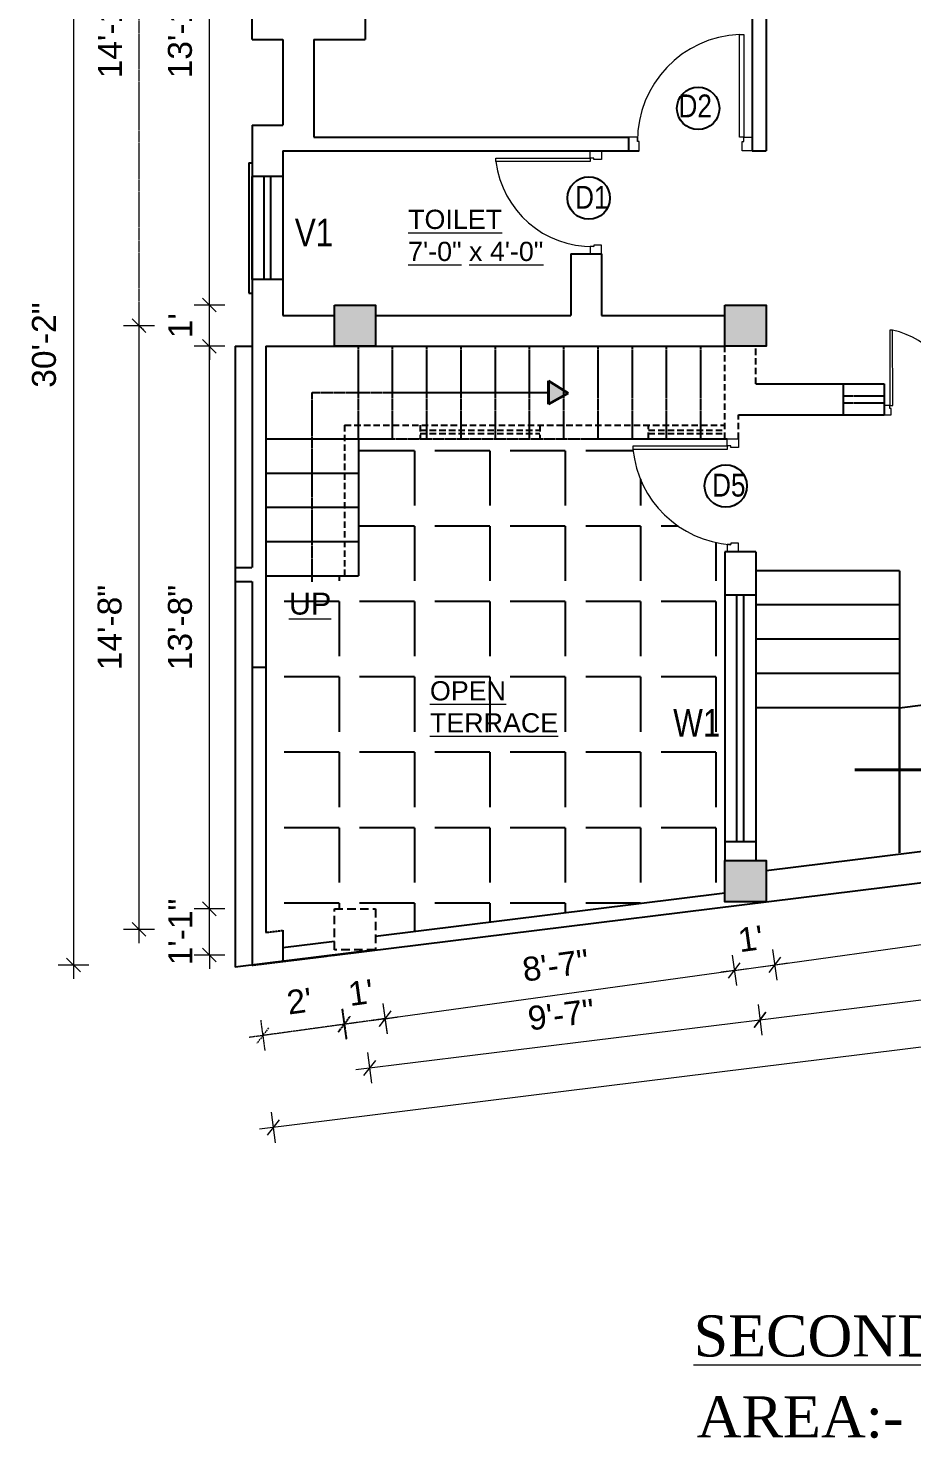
# Model space of a CAD drawing. Header units: inches. Extents: x -111 to 45239, y -6849 to 1261.
# Drawn here: x 44685 to 44942.8, y -4610.8 to -4196.7 of the extents above; entities that cross this region are included whole.
import ezdxf

# ---------------------------------------------------------------- set-up
doc = ezdxf.new("R2010")
doc.units = ezdxf.units.IN
doc.header["$LTSCALE"] = 0.5
doc.header["$MEASUREMENT"] = 0
doc.header["$PDMODE"] = 66
doc.linetypes.add('DASH', pattern=[0.35, 0.25, -0.1])
doc.linetypes.add('HIDDEN', pattern=[0.375, 0.25, -0.125])
for name, color, linetype, lineweight in [('A_Title Text', 105, 'Continuous', 60), ('door', 202, 'Continuous', 5), ('TEXT', 220, 'Continuous', 9), ('Text 0.200', 122, 'Continuous', 20), ('Toilet', 7, 'Continuous', 25), ('wall', 20, 'Continuous', 40)]:
    doc.layers.add(name, color=color, linetype=linetype, lineweight=lineweight)
doc.styles.add('arial', font='arial.ttf')
doc.styles.add('ordinary', font='ARIALN.TTF')
doc.styles.get("Standard").update_dxf_attribs({"font": 'arial.ttf'})
doc.dimstyles.new('Sudeep', dxfattribs={"dimtxt": 6, "dimasz": 4, "dimexe": 4.5, "dimexo": 4.5, "dimgap": 5, "dimtad": 1, "dimdec": 0, "dimlunit": 4, "dimtxsty": 'arial', "dimblk": 'OBLIQUE', "dimcen": 250, "dimdle": 4, "dimclrd": 86, "dimclre": 5, "dimclrt": 1, "dimadec": 0, "dimazin": 0, "dimtfac": 1, "dimtdec": 0, "dimtix": 1, "dimtmove": 1, "dimatfit": 3, "dimldrblk": 'OBLIQUE', "dimfxl": 4.5, "dimfxlon": 1, "dimfrac": 2, "dimlwd": 15, "dimlwe": 13, "dimarcsym": 0})

# ---------------------------------------------------------------- blocks, each defined once
blk = doc.blocks.new('_Oblique')
at = {"color": 0, "linetype": 'ByBlock', "lineweight": -2}
blk.add_line((-0.5, -0.5), (0.5, 0.5), dxfattribs=at)
blk = doc.blocks.new('*D1312')
at = {"layer": 'A_Title Text', "color": 5, "lineweight": 13, "transparency": 16777216}
for p, q in [((44890.45, -4467.11), (44891.68, -4476.02)), ((44902.23, -4465.48), (44903.46, -4474.4))]:
    blk.add_line(p, q, dxfattribs=at)
at = {"layer": 'A_Title Text', "color": 86, "lineweight": 15, "transparency": 16777216}
for p, q in [((44891.07, -4471.57), (44887.1, -4472.11)), ((44891.07, -4471.57), (44902.84, -4469.94)), ((44902.84, -4469.94), (44906.8, -4469.39))]:
    blk.add_line(p, q, dxfattribs=at)
at = {"layer": 'Defpoints', "color": 0, "transparency": 16777216}
for p in [(44888.3, -4451.52), (44900.3, -4451.52), (44902.84, -4469.94)]:
    blk.add_point(p, dxfattribs=at)
at = {"layer": 'A_Title Text', "color": 86, "lineweight": 15, "transparency": 16777216, "xscale": 4, "yscale": 4, "zscale": 4}
for p, rotation in [((44902.84, -4469.94), 187.8616181892064), ((44891.07, -4471.57), 7.861618189206405)]:
    blk.add_blockref('_Oblique', p, dxfattribs=dict(at, rotation=rotation))
at = {"layer": 'A_Title Text', "color": 1, "transparency": 16777216, "insert": (44895.79, -4462.32), "char_height": 7, "attachment_point": 5, "rotation": 7.8616, "style": 'arial'}
blk.add_mtext("1'", dxfattribs=at)
blk = doc.blocks.new('*D1325')
at = {"layer": 'A_Title Text', "color": 86, "lineweight": 15, "transparency": 16777216}
for p, q in [((44737.83, -4453.6), (44737.83, -4449.6)), ((44737.83, -4467.09), (44737.83, -4453.6)), ((44737.83, -4467.09), (44737.83, -4471.09))]:
    blk.add_line(p, q, dxfattribs=at)
at = {"layer": 'A_Title Text', "color": 5, "lineweight": 13, "transparency": 16777216}
for p, q in [((44742.33, -4453.6), (44733.33, -4453.6)), ((44742.33, -4467.09), (44733.33, -4467.09))]:
    blk.add_line(p, q, dxfattribs=at)
at = {"layer": 'Defpoints', "color": 0, "transparency": 16777216}
for p in [(44737.83, -4453.6), (44774.3, -4453.6), (44774.3, -4467.09)]:
    blk.add_point(p, dxfattribs=at)
at = {"layer": 'A_Title Text', "color": 86, "lineweight": 15, "transparency": 16777216, "xscale": 4, "yscale": 4, "zscale": 4}
for p, rotation in [((44737.83, -4453.6), 270), ((44737.83, -4467.09), 90)]:
    blk.add_blockref('_Oblique', p, dxfattribs=dict(at, rotation=rotation))
at = {"layer": 'A_Title Text', "color": 1, "transparency": 16777216, "insert": (44729.32, -4460.35), "char_height": 7, "attachment_point": 5, "rotation": 90, "style": 'arial'}
blk.add_mtext('1\'-1"', dxfattribs=at)
blk = doc.blocks.new('*D1326')
at = {"layer": 'A_Title Text', "color": 86, "lineweight": 15, "transparency": 16777216}
blk.add_line((44737.83, -4457.6), (44737.83, -4285.44), dxfattribs=at)
at = {"layer": 'A_Title Text', "color": 5, "lineweight": 13, "transparency": 16777216}
for p, q in [((44742.33, -4289.44), (44733.33, -4289.44)), ((44742.33, -4453.6), (44733.33, -4453.6))]:
    blk.add_line(p, q, dxfattribs=at)
at = {"layer": 'Defpoints', "color": 0, "transparency": 16777216}
for p in [(44737.83, -4289.44), (44774.3, -4289.44), (44774.3, -4453.6)]:
    blk.add_point(p, dxfattribs=at)
at = {"layer": 'A_Title Text', "color": 86, "lineweight": 15, "transparency": 16777216, "xscale": 4, "yscale": 4, "zscale": 4}
for p, rotation in [((44737.83, -4289.44), 90), ((44737.83, -4453.6), 270)]:
    blk.add_blockref('_Oblique', p, dxfattribs=dict(at, rotation=rotation))
at = {"layer": 'A_Title Text', "color": 1, "transparency": 16777216, "insert": (44729.26, -4371.52), "char_height": 7, "attachment_point": 5, "rotation": 90, "style": 'arial'}
blk.add_mtext('13\'-8"', dxfattribs=at)
blk = doc.blocks.new('*D1327')
at = {"layer": 'A_Title Text', "color": 86, "lineweight": 15, "transparency": 16777216}
for p, q in [((44737.83, -4277.44), (44737.83, -4273.44)), ((44737.83, -4289.44), (44737.83, -4277.44)), ((44737.83, -4289.44), (44737.83, -4293.44))]:
    blk.add_line(p, q, dxfattribs=at)
at = {"layer": 'A_Title Text', "color": 5, "lineweight": 13, "transparency": 16777216}
for p, q in [((44742.33, -4277.44), (44733.33, -4277.44)), ((44742.33, -4289.44), (44733.33, -4289.44))]:
    blk.add_line(p, q, dxfattribs=at)
at = {"layer": 'Defpoints', "color": 0, "transparency": 16777216}
for p in [(44737.83, -4277.44), (44774.3, -4277.44), (44774.3, -4289.44)]:
    blk.add_point(p, dxfattribs=at)
at = {"layer": 'A_Title Text', "color": 86, "lineweight": 15, "transparency": 16777216, "xscale": 4, "yscale": 4, "zscale": 4}
for p, rotation in [((44737.83, -4277.44), 270), ((44737.83, -4289.44), 90)]:
    blk.add_blockref('_Oblique', p, dxfattribs=dict(at, rotation=rotation))
at = {"layer": 'A_Title Text', "color": 1, "transparency": 16777216, "insert": (44729.32, -4283.44), "char_height": 7, "attachment_point": 5, "rotation": 90, "style": 'arial'}
blk.add_mtext("1'", dxfattribs=at)
blk = doc.blocks.new('*D1328')
at = {"layer": 'A_Title Text', "color": 86, "lineweight": 15, "transparency": 16777216}
blk.add_line((44737.83, -4281.44), (44737.83, -4116.19), dxfattribs=at)
at = {"layer": 'A_Title Text', "color": 5, "lineweight": 13, "transparency": 16777216}
for p, q in [((44742.33, -4120.19), (44733.33, -4120.19)), ((44742.33, -4277.44), (44733.33, -4277.44))]:
    blk.add_line(p, q, dxfattribs=at)
at = {"layer": 'Defpoints', "color": 0, "transparency": 16777216}
for p in [(44737.83, -4120.19), (44774.3, -4120.19), (44774.3, -4277.44)]:
    blk.add_point(p, dxfattribs=at)
at = {"layer": 'A_Title Text', "color": 86, "lineweight": 15, "transparency": 16777216, "xscale": 4, "yscale": 4, "zscale": 4}
for p, rotation in [((44737.83, -4120.19), 90), ((44737.83, -4277.44), 270)]:
    blk.add_blockref('_Oblique', p, dxfattribs=dict(at, rotation=rotation))
at = {"layer": 'A_Title Text', "color": 1, "transparency": 16777216, "insert": (44729.26, -4198.81), "char_height": 7, "attachment_point": 5, "rotation": 90, "style": 'arial'}
blk.add_mtext('13\'-1"', dxfattribs=at)
blk = doc.blocks.new('*D1330')
at = {"layer": 'A_Title Text', "color": 86, "lineweight": 15, "transparency": 16777216}
blk.add_line((44717.29, -4463.6), (44717.29, -4279.44), dxfattribs=at)
at = {"layer": 'A_Title Text', "color": 5, "lineweight": 13, "transparency": 16777216}
for p, q in [((44721.79, -4283.44), (44712.79, -4283.44)), ((44721.79, -4459.6), (44712.79, -4459.6))]:
    blk.add_line(p, q, dxfattribs=at)
at = {"layer": 'Defpoints', "color": 0, "transparency": 16777216}
for p in [(44717.29, -4283.44), (44780.3, -4283.44), (44780.3, -4459.6)]:
    blk.add_point(p, dxfattribs=at)
at = {"layer": 'A_Title Text', "color": 86, "lineweight": 15, "transparency": 16777216, "xscale": 4, "yscale": 4, "zscale": 4}
for p, rotation in [((44717.29, -4283.44), 90), ((44717.29, -4459.6), 270)]:
    blk.add_blockref('_Oblique', p, dxfattribs=dict(at, rotation=rotation))
at = {"layer": 'A_Title Text', "color": 1, "transparency": 16777216, "insert": (44708.72, -4371.52), "char_height": 7, "attachment_point": 5, "rotation": 90, "style": 'arial'}
blk.add_mtext('14\'-8"', dxfattribs=at)
blk = doc.blocks.new('*D1331')
at = {"layer": 'A_Title Text', "color": 86, "linetype": 'DASH', "lineweight": 15, "ltscale": 0.1, "transparency": 16777216}
blk.add_line((44717.29, -4287.44), (44717.29, -4110.19), dxfattribs=at)
at = {"layer": 'A_Title Text', "color": 5, "linetype": 'DASH', "lineweight": 13, "ltscale": 0.1, "transparency": 16777216}
for p, q in [((44721.79, -4114.19), (44712.79, -4114.19)), ((44721.79, -4283.44), (44712.79, -4283.44))]:
    blk.add_line(p, q, dxfattribs=at)
at = {"layer": 'Defpoints', "color": 0, "linetype": 'DASH', "ltscale": 0.1, "transparency": 16777216}
for p in [(44717.29, -4114.19), (44780.3, -4114.19), (44780.3, -4283.44)]:
    blk.add_point(p, dxfattribs=at)
at = {"layer": 'A_Title Text', "color": 86, "linetype": 'DASH', "lineweight": 15, "ltscale": 0.1, "transparency": 16777216, "xscale": 4, "yscale": 4, "zscale": 4}
for p, rotation in [((44717.29, -4114.19), 90), ((44717.29, -4283.44), 270)]:
    blk.add_blockref('_Oblique', p, dxfattribs=dict(at, rotation=rotation))
at = {"layer": 'A_Title Text', "color": 1, "linetype": 'DASH', "ltscale": 0.1, "transparency": 16777216, "insert": (44708.78, -4198.81), "char_height": 7, "attachment_point": 5, "rotation": 90, "style": 'arial'}
blk.add_mtext('14\'-1"', dxfattribs=at)
blk = doc.blocks.new('*D1332')
at = {"layer": 'A_Title Text', "color": 86, "lineweight": 15, "transparency": 16777216}
blk.add_line((44698.15, -4104.19), (44698.15, -4474.02), dxfattribs=at)
at = {"layer": 'A_Title Text', "color": 5, "lineweight": 13, "transparency": 16777216}
for p, q in [((44702.65, -4108.19), (44693.65, -4108.19)), ((44702.65, -4470.02), (44693.65, -4470.02))]:
    blk.add_line(p, q, dxfattribs=at)
at = {"layer": 'Defpoints', "color": 0, "transparency": 16777216}
for p in [(44774.3, -4108.19), (44698.15, -4470.02), (44750.57, -4470.02)]:
    blk.add_point(p, dxfattribs=at)
at = {"layer": 'A_Title Text', "color": 86, "lineweight": 15, "transparency": 16777216, "xscale": 4, "yscale": 4, "zscale": 4}
for p, rotation in [((44698.15, -4108.19), 90), ((44698.15, -4470.02), 270)]:
    blk.add_blockref('_Oblique', p, dxfattribs=dict(at, rotation=rotation))
at = {"layer": 'A_Title Text', "color": 1, "transparency": 16777216, "insert": (44689.57, -4289.1), "char_height": 7, "attachment_point": 5, "rotation": 90, "style": 'arial'}
blk.add_mtext('30\'-2"', dxfattribs=at)
blk = doc.blocks.new('*D1333')
at = {"layer": 'A_Title Text', "color": 5, "lineweight": 13, "transparency": 16777216}
for p, q in [((44890.45, -4467.11), (44891.68, -4476.02)), ((44788.45, -4481.19), (44789.68, -4490.11))]:
    blk.add_line(p, q, dxfattribs=at)
at = {"layer": 'A_Title Text', "color": 86, "lineweight": 15, "transparency": 16777216}
blk.add_line((44785.1, -4486.2), (44895.03, -4471.02), dxfattribs=at)
at = {"layer": 'Defpoints', "color": 0, "transparency": 16777216}
for p in [(44888.3, -4451.52), (44786.3, -4465.6), (44891.07, -4471.57)]:
    blk.add_point(p, dxfattribs=at)
at = {"layer": 'A_Title Text', "color": 86, "lineweight": 15, "transparency": 16777216, "xscale": 4, "yscale": 4, "zscale": 4}
for p, rotation in [((44891.07, -4471.57), 7.861618189170187), ((44789.07, -4485.65), 187.8616181891702)]:
    blk.add_blockref('_Oblique', p, dxfattribs=dict(at, rotation=rotation))
at = {"layer": 'A_Title Text', "color": 1, "transparency": 16777216, "insert": (44838.89, -4470.12), "char_height": 7, "attachment_point": 5, "rotation": 7.8616, "style": 'arial'}
blk.add_mtext('8\'-7"', dxfattribs=at)
blk = doc.blocks.new('*D1334')
at = {"layer": 'A_Title Text', "color": 5, "lineweight": 13, "transparency": 16777216}
for p, q in [((44890.45, -4467.11), (44891.68, -4476.02)), ((44902.23, -4465.48), (44903.46, -4474.4))]:
    blk.add_line(p, q, dxfattribs=at)
at = {"layer": 'A_Title Text', "color": 86, "lineweight": 15, "transparency": 16777216}
for p, q in [((44891.07, -4471.57), (44887.1, -4472.11)), ((44891.07, -4471.57), (44902.84, -4469.94)), ((44902.84, -4469.94), (44906.8, -4469.39))]:
    blk.add_line(p, q, dxfattribs=at)
at = {"layer": 'Defpoints', "color": 0, "transparency": 16777216}
for p in [(44888.3, -4451.52), (44900.3, -4451.52), (44902.84, -4469.94)]:
    blk.add_point(p, dxfattribs=at)
at = {"layer": 'A_Title Text', "color": 86, "lineweight": 15, "transparency": 16777216, "xscale": 4, "yscale": 4, "zscale": 4}
for p, rotation in [((44902.84, -4469.94), 187.8616181892064), ((44891.07, -4471.57), 7.861618189206405)]:
    blk.add_blockref('_Oblique', p, dxfattribs=dict(at, rotation=rotation))
at = {"layer": 'A_Title Text', "color": 1, "transparency": 16777216, "insert": (44895.79, -4462.32), "char_height": 7, "attachment_point": 5, "rotation": 7.8616, "style": 'arial'}
blk.add_mtext("1'", dxfattribs=at)
blk = doc.blocks.new('*D1335')
at = {"layer": 'A_Title Text', "color": 5, "lineweight": 13, "transparency": 16777216}
for p, q in [((45013.21, -4450.16), (45014.44, -4459.07)), ((44902.23, -4465.48), (44903.46, -4474.4))]:
    blk.add_line(p, q, dxfattribs=at)
at = {"layer": 'A_Title Text', "color": 86, "lineweight": 15, "transparency": 16777216}
blk.add_line((44898.88, -4470.49), (45017.79, -4454.07), dxfattribs=at)
at = {"layer": 'Defpoints', "color": 0, "transparency": 16777216}
for p in [(45011.3, -4436.32), (44900.3, -4451.52), (45013.82, -4454.62)]:
    blk.add_point(p, dxfattribs=at)
at = {"layer": 'A_Title Text', "color": 86, "lineweight": 15, "transparency": 16777216, "xscale": 4, "yscale": 4, "zscale": 4}
for p, rotation in [((45013.82, -4454.62), 7.861618189206369), ((44902.84, -4469.94), 187.8616181892064)]:
    blk.add_blockref('_Oblique', p, dxfattribs=dict(at, rotation=rotation))
at = {"layer": 'A_Title Text', "color": 1, "transparency": 16777216, "insert": (44957.16, -4453.79), "char_height": 7, "attachment_point": 5, "rotation": 7.8616, "style": 'arial'}
blk.add_mtext('9\'-4"', dxfattribs=at)
blk = doc.blocks.new('*D1340')
at = {"layer": 'A_Title Text', "color": 5, "lineweight": 13, "transparency": 16777216}
for p, q in [((44898, -4481.49), (44899.1, -4490.42)), ((44784, -4495.57), (44785.1, -4504.51))]:
    blk.add_line(p, q, dxfattribs=at)
at = {"layer": 'A_Title Text', "color": 86, "lineweight": 15, "transparency": 16777216}
blk.add_line((44780.58, -4500.53), (44902.52, -4485.47), dxfattribs=at)
at = {"layer": 'Defpoints', "color": 0, "transparency": 16777216}
for p in [(44894.3, -4451.52), (44780.3, -4465.6), (44898.55, -4485.96)]:
    blk.add_point(p, dxfattribs=at)
at = {"layer": 'A_Title Text', "color": 86, "lineweight": 15, "transparency": 16777216, "xscale": 4, "yscale": 4, "zscale": 4}
for p, rotation in [((44898.55, -4485.96), 7.042870252564979), ((44784.55, -4500.04), 187.042870252565)]:
    blk.add_blockref('_Oblique', p, dxfattribs=dict(at, rotation=rotation))
at = {"layer": 'A_Title Text', "color": 1, "transparency": 16777216, "insert": (44840.5, -4484.49), "char_height": 7, "attachment_point": 5, "rotation": 7.0429, "style": 'arial'}
blk.add_mtext('9\'-7"', dxfattribs=at)
blk = doc.blocks.new('*D1341')
at = {"layer": 'A_Title Text', "color": 5, "lineweight": 13, "transparency": 16777216}
for p, q in [((45021, -4466.29), (45022.1, -4475.23)), ((44898, -4481.49), (44899.1, -4490.42))]:
    blk.add_line(p, q, dxfattribs=at)
at = {"layer": 'A_Title Text', "color": 86, "lineweight": 15, "transparency": 16777216}
blk.add_line((44894.58, -4486.45), (45025.52, -4470.27), dxfattribs=at)
at = {"layer": 'Defpoints', "color": 0, "transparency": 16777216}
for p in [(45017.3, -4436.32), (44894.3, -4451.52), (45021.55, -4470.76)]:
    blk.add_point(p, dxfattribs=at)
at = {"layer": 'A_Title Text', "color": 86, "lineweight": 15, "transparency": 16777216, "xscale": 4, "yscale": 4, "zscale": 4}
for p, rotation in [((45021.55, -4470.76), 7.042870252548429), ((44898.55, -4485.96), 187.0428702525484)]:
    blk.add_blockref('_Oblique', p, dxfattribs=dict(at, rotation=rotation))
at = {"layer": 'A_Title Text', "color": 1, "transparency": 16777216, "insert": (44959, -4469.85), "char_height": 7, "attachment_point": 5, "rotation": 7.0429, "style": 'arial'}
blk.add_mtext('10\'-4"', dxfattribs=at)
blk = doc.blocks.new('*D1343')
at = {"layer": 'A_Title Text', "color": 5, "lineweight": 13, "transparency": 16777216}
for p, q in [((45162.74, -4462.61), (45163.85, -4471.55)), ((44755.87, -4512.92), (44756.98, -4521.85))]:
    blk.add_line(p, q, dxfattribs=at)
at = {"layer": 'A_Title Text', "color": 86, "lineweight": 15, "transparency": 16777216}
blk.add_line((45167.27, -4466.59), (44752.46, -4517.87), dxfattribs=at)
at = {"layer": 'Defpoints', "color": 0, "transparency": 16777216}
for p in [(45157.44, -4419.71), (44750.57, -4470.02), (44756.43, -4517.38)]:
    blk.add_point(p, dxfattribs=at)
at = {"layer": 'A_Title Text', "color": 86, "lineweight": 15, "transparency": 16777216, "xscale": 4, "yscale": 4, "zscale": 4}
for p, rotation in [((45163.3, -4467.08), 7.048072108460931), ((44756.43, -4517.38), 187.0480721084609)]:
    blk.add_blockref('_Oblique', p, dxfattribs=dict(at, rotation=rotation))
at = {"layer": 'A_Title Text', "color": 1, "transparency": 16777216, "insert": (44958.81, -4483.72), "char_height": 7, "attachment_point": 5, "rotation": 7.0481, "style": 'arial'}
blk.add_mtext('34\'-2"', dxfattribs=at)
blk = doc.blocks.new('*D1354')
at = {"layer": 'A_Title Text', "color": 5, "linetype": 'DASH', "lineweight": 13, "ltscale": 0.1, "transparency": 16777216}
for p, q in [((44776.47, -4482.85), (44777.7, -4491.76)), ((44752.79, -4486.12), (44754.02, -4495.03))]:
    blk.add_line(p, q, dxfattribs=at)
at = {"layer": 'A_Title Text', "color": 86, "linetype": 'DASH', "lineweight": 15, "ltscale": 0.1, "transparency": 16777216}
blk.add_line((44781.05, -4486.76), (44749.45, -4491.12), dxfattribs=at)
at = {"layer": 'Defpoints', "color": 0, "linetype": 'DASH', "ltscale": 0.1, "transparency": 16777216}
for p in [(44774.3, -4467.09), (44750.57, -4470.02), (44753.41, -4490.57)]:
    blk.add_point(p, dxfattribs=at)
at = {"layer": 'A_Title Text', "color": 86, "linetype": 'DASH', "lineweight": 15, "ltscale": 0.1, "transparency": 16777216, "xscale": 4, "yscale": 4, "zscale": 4}
for p, rotation in [((44753.41, -4490.57), 187.8616181891806), ((44777.09, -4487.3), 7.861618189180586)]:
    blk.add_blockref('_Oblique', p, dxfattribs=dict(at, rotation=rotation))
at = {"layer": 'A_Title Text', "color": 1, "linetype": 'DASH', "ltscale": 0.1, "transparency": 16777216, "insert": (44764.08, -4480.51), "char_height": 7, "attachment_point": 5, "rotation": 7.8616, "style": 'arial'}
blk.add_mtext("2'", dxfattribs=at)
blk = doc.blocks.new('*D1355')
at = {"layer": 'A_Title Text', "color": 5, "linetype": 'DASH', "lineweight": 13, "ltscale": 0.1, "transparency": 16777216}
for p, q in [((44776.67, -4482.82), (44777.91, -4491.73)), ((44788.45, -4481.19), (44789.68, -4490.11))]:
    blk.add_line(p, q, dxfattribs=at)
at = {"layer": 'A_Title Text', "color": 86, "linetype": 'DASH', "lineweight": 15, "ltscale": 0.1, "transparency": 16777216}
for p, q in [((44777.29, -4487.28), (44773.33, -4487.82)), ((44789.07, -4485.65), (44777.29, -4487.28)), ((44789.07, -4485.65), (44793.03, -4485.1))]:
    blk.add_line(p, q, dxfattribs=at)
at = {"layer": 'Defpoints', "color": 0, "linetype": 'DASH', "ltscale": 0.1, "transparency": 16777216}
for p in [(44774.3, -4465.6), (44786.3, -4465.6), (44777.29, -4487.28)]:
    blk.add_point(p, dxfattribs=at)
at = {"layer": 'A_Title Text', "color": 86, "linetype": 'DASH', "lineweight": 15, "ltscale": 0.1, "transparency": 16777216, "xscale": 4, "yscale": 4, "zscale": 4}
for p, rotation in [((44789.07, -4485.65), 187.8616181891806), ((44777.29, -4487.28), 7.861618189180568)]:
    blk.add_blockref('_Oblique', p, dxfattribs=dict(at, rotation=rotation))
at = {"layer": 'A_Title Text', "color": 1, "linetype": 'DASH', "ltscale": 0.1, "transparency": 16777216, "insert": (44782.01, -4478.03), "char_height": 7, "attachment_point": 5, "rotation": 7.8616, "style": 'arial'}
blk.add_mtext("1'", dxfattribs=at)

msp = doc.modelspace()

# ---------------------------------------------------------------- hatches: boundary and pattern name
at = {"layer": 'Toilet'}
for points in [[(44786.3, -4277.44), (44774.3, -4277.44), (44774.3, -4289.44), (44786.3, -4289.44)], [(44900.3, -4277.44), (44888.3, -4277.44), (44888.3, -4289.44), (44900.3, -4289.44)], [(44900.3, -4439.52), (44888.3, -4439.52), (44888.3, -4451.52), (44900.3, -4451.52)]]:
    msp.add_hatch(color=1, dxfattribs=at).paths.add_polyline_path(points)
h = msp.add_hatch(dxfattribs=at)
h.set_pattern_fill('ANGLE', color=256, scale=80, angle=-180, style=0)
h.set_pattern_definition([(180, (22379.649, -2229.936), (-7e-15, -22), [16, -6]), (270, (22379.649, -2229.936), (22, -8e-15), [16, -6])])
h.paths.add_polyline_path([(44781.3, -4356.44), (44754.3, -4356.44), (44754.3, -4460.49), (44759.3, -4459.87), (44759.3, -4464.91), (44774.3, -4463.06), (44774.3, -4453.6), (44786.3, -4453.6), (44786.3, -4461.57), (44888.3, -4448.97), (44888.3, -4439.52), (44888.3, -4349.43), (44888.97, -4349.43), (44888.97, -4347.25, -0.353987), (44861.48, -4319.56), (44861.48, -4318.52), (44888.97, -4318.52), (44888.97, -4316.44), (44781.3, -4316.44)])
h.paths.add_polyline_path([(44800.42, -4404.16), (44840.86, -4404.16), (44840.86, -4383.16), (44800.42, -4383.16)], flags=24)
h.paths.add_polyline_path([(44759.83, -4370.03), (44775.4, -4370.03), (44775.4, -4356.89), (44759.83, -4356.89)], flags=24)
h.paths.add_polyline_path([(44871.08, -4407.68), (44888.83, -4407.68), (44888.83, -4391.03), (44871.08, -4391.03)], flags=24)
at = {"layer": 'wall', "ltscale": 5}
h = msp.add_hatch(color=2, dxfattribs=at)
h.dxf.hatch_style = 1
h.paths.add_polyline_path([(44842.54, -4303.12), (44836.8, -4299.55), (44836.8, -4306.33)])

# ---------------------------------------------------------------- linework, layer by layer
at = {"layer": 'door', "ltscale": 0.5}
for p, q in [((44893.8, -4228.45), (44896.3, -4228.45)), ((44893.8, -4228.45), (44896.3, -4228.45)), ((44848.97, -4234.53), (44848.97, -4232.45)), ((44848.97, -4234.53), (44848.97, -4232.45)), ((44936.45, -4306.77), (44934.78, -4306.77)), ((44936.45, -4306.77), (44934.78, -4306.77)), ((44888.97, -4318.52), (44888.97, -4316.44)), ((44888.97, -4318.52), (44888.97, -4316.44))]:
    msp.add_line(p, q, dxfattribs=at)
for points in [[(44893.8, -4198.45), (44893.8, -4228.45), (44892.55, -4228.45), (44892.55, -4198.45)], [(44893.8, -4198.45), (44893.8, -4228.45), (44892.55, -4228.45), (44892.55, -4198.45)], [(44862.8, -4228.45), (44860.3, -4228.45), (44860.3, -4232.45), (44863.3, -4232.45), (44863.3, -4229.7), (44862.8, -4229.7)], [(44862.8, -4228.45), (44860.3, -4228.45), (44860.3, -4232.45), (44863.3, -4232.45), (44863.3, -4229.7), (44862.8, -4229.7)], [(44821.48, -4234.53), (44848.97, -4234.53), (44848.97, -4235.57), (44821.48, -4235.57)], [(44821.48, -4234.53), (44848.97, -4234.53), (44848.97, -4235.57), (44821.48, -4235.57)], [(44848.97, -4260.36), (44848.97, -4262.44), (44852.3, -4262.44), (44852.3, -4259.94), (44850.01, -4259.94), (44850.01, -4260.36)], [(44848.97, -4260.36), (44848.97, -4262.44), (44852.3, -4262.44), (44852.3, -4259.94), (44850.01, -4259.94), (44850.01, -4260.36)], [(44936.42, -4284.76), (44936.45, -4306.77), (44937.28, -4306.77), (44937.25, -4284.76)], [(44936.42, -4284.76), (44936.45, -4306.77), (44937.28, -4306.77), (44937.25, -4284.76)], [(44861.48, -4318.52), (44888.97, -4318.52), (44888.97, -4319.56), (44861.48, -4319.56)], [(44861.48, -4318.52), (44888.97, -4318.52), (44888.97, -4319.56), (44861.48, -4319.56)], [(44888.97, -4347.34), (44888.97, -4349.43), (44892.3, -4349.43), (44892.3, -4346.93), (44890.01, -4346.93), (44890.01, -4347.34)], [(44888.97, -4347.34), (44888.97, -4349.43), (44892.3, -4349.43), (44892.3, -4346.93), (44890.01, -4346.93), (44890.01, -4347.34)]]:
    msp.add_lwpolyline(points, close=True, dxfattribs=at)
for points in [[(44896.3, -4228.45), (44896.3, -4232.45), (44893.3, -4232.45), (44893.3, -4229.7), (44893.8, -4229.7), (44893.8, -4228.45)], [(44896.3, -4228.45), (44896.3, -4232.45), (44893.3, -4232.45), (44893.3, -4229.7), (44893.8, -4229.7), (44893.8, -4228.45)], [(44848.97, -4232.45), (44852.3, -4232.45), (44852.3, -4234.95), (44850.01, -4234.95), (44850.01, -4234.53), (44848.97, -4234.53)], [(44848.97, -4232.45), (44852.3, -4232.45), (44852.3, -4234.95), (44850.01, -4234.95), (44850.01, -4234.53), (44848.97, -4234.53)], [(44934.78, -4306.77), (44934.79, -4309.44), (44936.79, -4309.43), (44936.79, -4307.6), (44936.45, -4307.6), (44936.45, -4306.77)], [(44934.78, -4306.77), (44934.79, -4309.44), (44936.79, -4309.43), (44936.79, -4307.6), (44936.45, -4307.6), (44936.45, -4306.77)], [(44888.97, -4316.44), (44892.3, -4316.44), (44892.3, -4318.94), (44890.01, -4318.94), (44890.01, -4318.52), (44888.97, -4318.52)], [(44888.97, -4316.44), (44892.3, -4316.44), (44892.3, -4318.94), (44890.01, -4318.94), (44890.01, -4318.52), (44888.97, -4318.52)]]:
    msp.add_lwpolyline(points, dxfattribs=at)
for centre, radius, start, end in [((44893.92, -4229.55), 31.13, 92.5338, 180.2834), ((44893.92, -4229.55), 31.13, 92.5338, 180.2834), ((44849.54, -4232.08), 28.28, 187.1036, 270.9404), ((44849.54, -4232.08), 28.28, 187.1036, 270.9404), ((44932.37, -4307.67), 23.43, 358.9456, 77.9801), ((44932.37, -4307.67), 23.43, 358.9456, 77.9801), ((44892.32, -4316.42), 31.01, 185.8088, 265.7143), ((44892.32, -4316.42), 31.01, 185.8088, 265.7143)]:
    msp.add_arc(centre, radius, start, end, dxfattribs=at)
at = {"layer": 'Toilet'}
for p, q in [((44896.3, -4120.19), (44896.3, -4232.44)), ((44900.3, -4120.19), (44900.3, -4232.44)), ((44750.3, -4199.94), (44750.3, -4135.19)), ((44783.3, -4144.19), (44783.3, -4199.94)), ((44750.3, -4199.94), (44759.3, -4199.94)), ((44759.3, -4199.94), (44759.3, -4224.94)), ((44768.3, -4199.94), (44768.3, -4228.44)), ((44768.3, -4199.94), (44783.3, -4199.94)), ((44750.3, -4224.94), (44759.3, -4224.94)), ((44750.3, -4224.94), (44750.3, -4340.44)), ((44768.3, -4228.44), (44860.3, -4228.44)), ((44860.3, -4232.45), (44860.3, -4228.45)), ((44759.3, -4232.44), (44759.3, -4280.44)), ((44759.3, -4232.44), (44860.3, -4232.44)), ((44860.3, -4232.44), (44863.3, -4232.44)), ((44896.3, -4232.44), (44900.3, -4232.44)), ((44900.3, -4232.45), (44900.3, -4232.45)), ((44843.3, -4262.44), (44843.3, -4280.44)), ((44843.3, -4262.44), (44852.3, -4262.44)), ((44852.3, -4262.44), (44852.3, -4280.44)), ((44759.3, -4280.44), (44774.3, -4280.44)), ((44786.3, -4280.44), (44843.3, -4280.44)), ((44852.3, -4280.44), (44888.3, -4280.44)), ((44745.3, -4289.44), (44745.3, -4470.67)), ((44754.3, -4289.44), (44888.3, -4289.44)), ((44754.3, -4289.44), (44754.3, -4460.49)), ((44897.3, -4300.44), (44934.79, -4300.44)), ((44922.79, -4300.44), (44922.79, -4309.44)), ((44934.79, -4300.44), (44934.79, -4309.44)), ((44892.3, -4309.44), (44934.79, -4309.44)), ((44754.3, -4316.44), (44781.3, -4316.44)), ((44781.3, -4316.44), (44781.3, -4356.44)), ((44754.3, -4326.44), (44781.3, -4326.44)), ((44754.3, -4336.44), (44781.3, -4336.44)), ((44750.3, -4340.44), (44750.3, -4354.05)), ((44754.3, -4346.44), (44781.3, -4346.44)), ((44888.3, -4349.43), (44888.3, -4439.52)), ((44897.3, -4349.43), (44888.3, -4349.43)), ((44897.3, -4349.43), (44897.3, -4439.52)), ((44754.3, -4356.44), (44781.3, -4356.44)), ((44939.3, -4354.94), (44897.3, -4354.94)), ((44939.3, -4354.94), (44939.3, -4437.26)), ((44750.3, -4358.05), (44750.3, -4470.05)), ((44939.3, -4364.94), (44897.3, -4364.94)), ((44939.3, -4374.94), (44897.3, -4374.94)), ((44939.3, -4384.94), (44897.3, -4384.94)), ((44939.3, -4394.94), (44969.3, -4391.24)), ((44939.3, -4394.94), (44897.3, -4394.94)), ((44939.3, -4437.26), (44939.3, -4394.94)), ((44774.3, -4467.09), (45157.74, -4419.71)), ((44900.3, -4442.45), (45011.3, -4428.74)), ((44786.3, -4461.57), (44888.3, -4448.97)), ((44759.3, -4459.87), (44759.3, -4468.94)), ((44759.3, -4464.91), (44774.3, -4463.06)), ((44786.3, -4465.6), (44745.3, -4470.67))]:
    msp.add_line(p, q, dxfattribs=at)
at = {"layer": 'Toilet', "color": 3}
for p, q in [((44749.3, -4235.94), (44749.3, -4273.94)), ((44749.3, -4235.94), (44750.3, -4235.94)), ((44759.3, -4239.94), (44750.3, -4239.94)), ((44750.3, -4269.94), (44750.3, -4239.94)), ((44753.8, -4269.94), (44753.8, -4239.94)), ((44755.8, -4269.94), (44755.8, -4239.94)), ((44759.3, -4239.94), (44759.3, -4269.94)), ((44759.3, -4269.94), (44750.3, -4269.94)), ((44749.3, -4273.94), (44750.3, -4273.94)), ((44888.3, -4362), (44897.3, -4362)), ((44888.3, -4362), (44888.3, -4434)), ((44891.8, -4434), (44891.8, -4362)), ((44893.8, -4434), (44893.8, -4362)), ((44897.3, -4362), (44897.3, -4434)), ((44888.3, -4434), (44897.3, -4434))]:
    msp.add_line(p, q, dxfattribs=at)
at = {"layer": 'Toilet', "color": 1, "linetype": 'DASH', "ltscale": 0.1}
for p, q in [((44745.3, -4289.44), (44750.3, -4289.44)), ((44781.3, -4316.44), (44781.3, -4289.44)), ((44791.3, -4316.44), (44791.3, -4289.44)), ((44801.3, -4316.44), (44801.3, -4289.44)), ((44811.3, -4316.44), (44811.3, -4289.44)), ((44821.3, -4316.44), (44821.3, -4289.44)), ((44831.3, -4316.44), (44831.3, -4289.44)), ((44841.3, -4316.44), (44841.3, -4289.44)), ((44851.3, -4316.44), (44851.3, -4289.44)), ((44861.3, -4316.44), (44861.3, -4289.44)), ((44871.3, -4316.44), (44871.3, -4289.44)), ((44881.3, -4316.44), (44881.3, -4289.44)), ((44767.8, -4358.23), (44767.8, -4302.94)), ((44767.8, -4302.94), (44836.8, -4302.94)), ((44922.79, -4303.94), (44934.79, -4303.94)), ((44922.79, -4305.94), (44934.79, -4305.94)), ((44781.3, -4316.44), (44888.97, -4316.44)), ((44745.3, -4354.05), (44750.3, -4354.05)), ((44745.3, -4358.05), (44750.3, -4358.05)), ((44750.3, -4383.05), (44754.3, -4383.05)), ((44754.3, -4460.49), (44759.3, -4459.87)), ((44750.3, -4470.05), (44777.09, -4466.74))]:
    msp.add_line(p, q, dxfattribs=at)
at = {"layer": 'Toilet', "linetype": 'HIDDEN', "ltscale": 15}
for p, q in [((44888.3, -4316.44), (44888.3, -4289.44)), ((44897.3, -4300.44), (44897.3, -4289.44)), ((44892.3, -4316.44), (44892.3, -4309.44)), ((44777.3, -4312.44), (44777.3, -4356.44)), ((44777.3, -4312.44), (44888.3, -4312.44)), ((44799.3, -4312.44), (44799.3, -4316.44)), ((44799.3, -4313.94), (44834.3, -4313.94)), ((44799.3, -4314.94), (44834.3, -4314.94)), ((44834.3, -4312.44), (44834.3, -4316.44)), ((44865.97, -4316.44), (44865.97, -4312.44)), ((44865.97, -4313.94), (44888.3, -4313.94)), ((44865.97, -4314.94), (44888.3, -4314.94))]:
    msp.add_line(p, q, dxfattribs=at)
at = {"layer": 'Toilet'}
for points in [[(44774.3, -4277.44), (44786.3, -4277.44), (44786.3, -4289.44), (44774.3, -4289.44)], [(44888.3, -4277.44), (44900.3, -4277.44), (44900.3, -4289.44), (44888.3, -4289.44)], [(44888.3, -4439.52), (44900.3, -4439.52), (44900.3, -4451.52), (44888.3, -4451.52)]]:
    msp.add_lwpolyline(points, close=True, dxfattribs=at)
at = {"layer": 'Toilet', "linetype": 'HIDDEN', "ltscale": 20}
msp.add_lwpolyline([(44774.3, -4453.6), (44786.3, -4453.6), (44786.3, -4465.6), (44774.3, -4465.6)], close=True, dxfattribs=at)
at = {"layer": 'Toilet'}
for centre in [(44880.49, -4220.03), (44848.56, -4246.21), (44888.56, -4330.2)]:
    msp.add_circle(centre, 6.19, dxfattribs=at)
at = {"layer": 'wall', "color": 1, "ltscale": 5}
for p, q in [((44842.54, -4303.12), (44836.8, -4299.55)), ((44836.8, -4299.55), (44836.8, -4306.33)), ((44836.8, -4306.33), (44842.54, -4303.12)), ((44990.3, -4413.08), (44926.25, -4413.08))]:
    msp.add_line(p, q, dxfattribs=at)

# ---------------------------------------------------------------- texts
at = {"layer": 'door', "ltscale": 0.5, "insert": (44884.51, -4215.98), "char_height": 6.664, "width": 3.6268, "attachment_point": 3, "style": 'ordinary'}
msp.add_mtext('D2', dxfattribs=at)
at = {"layer": 'door', "ltscale": 0.5, "style": 'ordinary'}
for s, insert, char_height, width, attachment_point, rotation in [('D1', (44844.56, -4242.65), 6.664, 3.6268, 1, 360), ('V1', (44762.76, -4260.25), 8, 4.3538, 7, 0), ('D5', (44884.56, -4326.64), 6.664, 3.6268, 1, 360), ('W1', (44873.21, -4403.33), 8, 4.3538, 7, 0)]:
    msp.add_mtext(s, dxfattribs=dict(at, insert=insert, char_height=char_height, width=width, attachment_point=attachment_point, rotation=rotation))
at = {"layer": 'TEXT'}
for s, insert, char_height, width, attachment_point in [('{\\fArial TUR|b0|i0|c162|p34;\\LTOILET\\P\\fArial TUR|b0|i0|c0|p34;7\\fArial TUR|b0|i0|c162|p34;\'-\\fArial TUR|b0|i0|c0|p34;0\\fArial TUR|b0|i0|c162|p34;" x \\fArial TUR|b0|i0|c0|p34;4\\fArial TUR|b0|i0|c162|p34;\'-0"}', (44795.83, -4264.65), 5.60913, 62.1621, 7), ('{\\LUP }', (44773.41, -4367.83), 6.378, 70.6779, 9), ('{\\LOPEN\\PTERRACE}', (44802.2, -4402.22), 5.609, 62.1621, 7)]:
    msp.add_mtext(s, dxfattribs=dict(at, insert=insert, char_height=char_height, width=width, attachment_point=attachment_point))
at = {"layer": 'Text 0.200', "ltscale": 10, "char_height": 12, "attachment_point": 2}
for s, insert, width in [('{\\fTimes New Roman|b0|i0|c0|p18;\\L\\PSECOND FLOOR PLAN}', (44973.33, -4552.21), 191.0164), ('\\pi-60,l72;{\\fTimes New Roman|b0|i0|c0|p18;AREA:-^I  852.33 SQ. FT.}', (44967.22, -4595.84), 219.164)]:
    msp.add_mtext(s, dxfattribs=dict(at, insert=insert, width=width))

# ---------------------------------------------------------------- dimensions: what is measured, and where the dimension line sits
at = {"layer": 'A_Title Text'}
for base, p1, p2, angle, picture, middle in [((44698.15, -4470.02), (44774.3, -4108.19), (44750.57, -4470.02), 90, '*D1332', (44689.57, -4289.1)), ((44737.83, -4120.19), (44774.3, -4277.44), (44774.3, -4120.19), 90, '*D1328', (44729.26, -4198.81)), ((44737.83, -4277.44), (44774.3, -4289.44), (44774.3, -4277.44), 90, '*D1327', (44729.32, -4283.44)), ((44717.29, -4283.44), (44780.3, -4459.6), (44780.3, -4283.44), 90, '*D1330', (44708.72, -4371.52)), ((44737.83, -4289.44), (44774.3, -4453.6), (44774.3, -4289.44), 90, '*D1326', (44729.26, -4371.52)), ((45021.55, -4470.76), (44894.3, -4451.52), (45017.3, -4436.32), 187.0429, '*D1341', (44959, -4469.85)), ((45013.82, -4454.62), (44900.3, -4451.52), (45011.3, -4436.32), 187.8616, '*D1335', (44957.16, -4453.79)), ((44737.83, -4453.6), (44774.3, -4467.09), (44774.3, -4453.6), 90, '*D1325', (44729.32, -4460.35)), ((44902.84, -4469.94), (44888.3, -4451.52), (44900.3, -4451.52), 187.8616, '*D1312', (44895.79, -4462.32)), ((44902.84, -4469.94), (44888.3, -4451.52), (44900.3, -4451.52), 187.8616, '*D1334', (44895.79, -4462.32))]:
    dim = msp.add_linear_dim(base=base, p1=p1, p2=p2, angle=angle, dimstyle='Sudeep', override={"dimtxt": 7}, dxfattribs=at)
    dim.commit()
    dim.dimension.update_dxf_attribs({"geometry": picture, "text_midpoint": middle})
at = {"layer": 'A_Title Text', "color": 1, "linetype": 'DASH', "ltscale": 0.1}
for base, p1, p2, angle, picture, middle in [((44717.29, -4114.19), (44780.3, -4283.44), (44780.3, -4114.19), 90, '*D1331', (44708.78, -4198.81)), ((44753.41, -4490.57), (44774.3, -4467.09), (44750.57, -4470.02), 187.8616, '*D1354', (44764.08, -4480.51)), ((44777.29, -4487.28), (44786.3, -4465.6), (44774.3, -4465.6), 187.8616, '*D1355', (44782.01, -4478.03))]:
    dim = msp.add_linear_dim(base=base, p1=p1, p2=p2, angle=angle, dimstyle='Sudeep', override={"dimtxt": 7}, dxfattribs=at)
    dim.commit()
    dim.dimension.update_dxf_attribs({"geometry": picture, "text_midpoint": middle})
at = {"layer": 'A_Title Text'}
for p1, p2, distance, picture, middle in [((45157.44, -4419.71), (44750.57, -4470.02), 47.73, '*D1343', (44958.81, -4483.72)), ((44780.3, -4465.6), (44894.3, -4451.52), -34.7, '*D1340', (44840.5, -4484.49)), ((44786.3, -4465.6), (44888.3, -4451.52), -20.24, '*D1333', (44838.89, -4470.12))]:
    dim = msp.add_aligned_dim(p1=p1, p2=p2, distance=distance, dimstyle='Sudeep', override={"dimtxt": 7}, dxfattribs=at)
    dim.commit()
    dim.dimension.update_dxf_attribs({"geometry": picture, "text_midpoint": middle})

doc.saveas('drawing.dxf')
